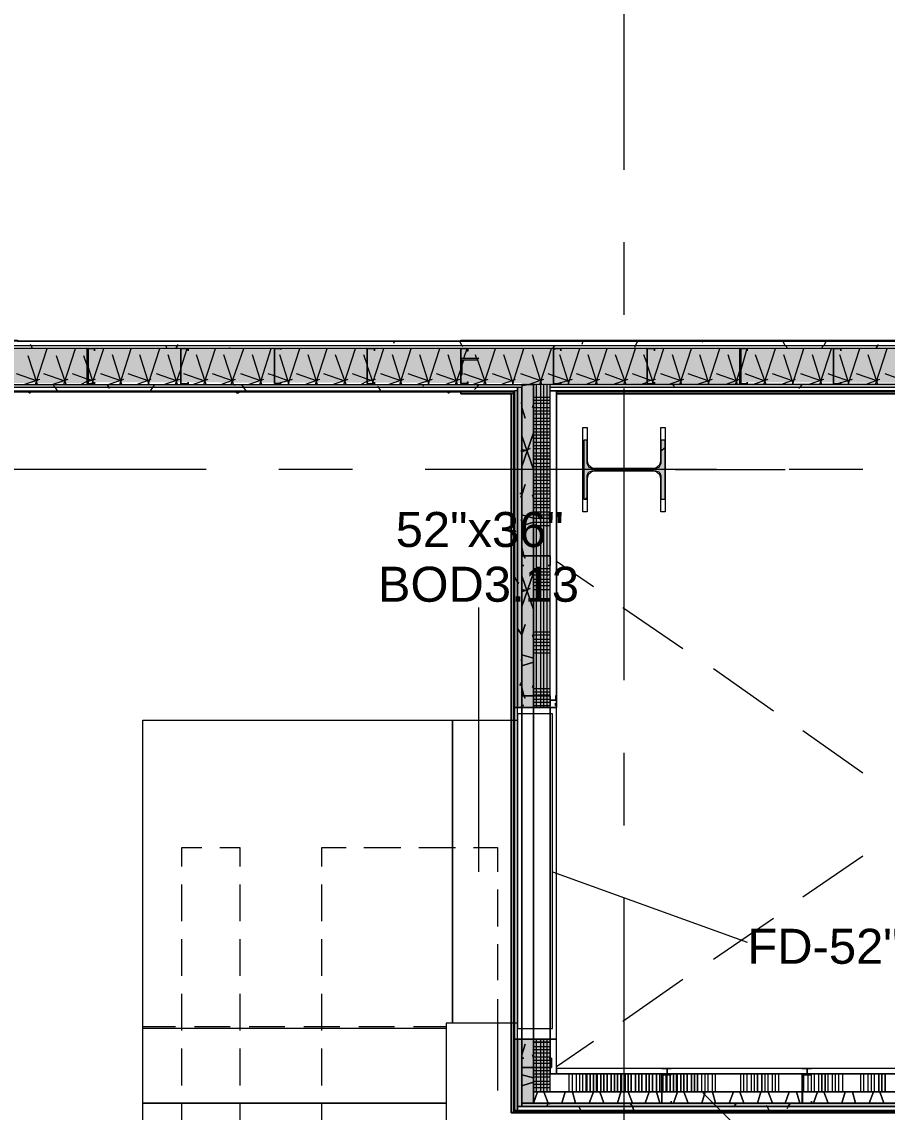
# Model space of a CAD drawing. Header units: metres. Extents: x 98 to 337, y -7 to 53.
# Drawn here: x 123.706 to 127.472, y 32.248 to 36.995 of the extents above; entities that cross this region are included whole.
import ezdxf

# ---------------------------------------------------------------- set-up
doc = ezdxf.new("R2010")
doc.units = ezdxf.units.M
doc.layers.add('HVAC - Ductos', color=5, linetype='Continuous', lineweight=0)
doc.layers.add('PDF_Text', color=7, linetype='Continuous', lineweight=0)
doc.layers.add('PDF_Geometry', color=7, linetype='Continuous', lineweight=0, true_color=0xaaaaaa)
doc.layers.add('PDF_Solid Fills', color=7, linetype='Continuous', lineweight=0, true_color=0xffffff)
doc.styles.add('PDF Helvetica', font='')
doc.styles.get('PDF Helvetica').set_extended_font_data('Helvetica')

msp = doc.modelspace()

# ---------------------------------------------------------------- hatches: boundary and pattern name
at = {"layer": 'PDF_Solid Fills', "lineweight": 0, "transparency": 33554559}
for points in [[(128.8601, 35.4212), (129.4145, 35.4166), (129.4145, 35.5724), (119.7287, 35.5724), (119.7287, 35.4212), (122.4457, 35.4258), (122.4503, 35.4258), (123.9898, 35.4212), (123.9898, 35.4258), (123.9943, 35.4258), (126.8304, 35.4212), (126.8304, 35.4258), (126.835, 35.4258)], [(126.166, 35.073), (126.166, 35.1738), (126.1523, 35.1738), (126.1523, 34.9172), (126.166, 34.9172), (126.166, 35.0226), (126.1706, 35.0363), (126.1752, 35.0409), (126.4776, 35.0409), (126.4867, 35.0318), (126.4867, 34.9172), (126.5051, 34.9172), (126.5051, 35.1738), (126.4867, 35.1738), (126.4822, 35.0684), (126.4776, 35.0593), (126.4639, 35.0547), (126.189, 35.0501), (126.189, 35.0547), (126.1752, 35.0547), (126.1752, 35.0639), (126.1706, 35.0639), (126.1706, 35.073)]]:
    msp.add_hatch(color=256, dxfattribs=at).paths.add_polyline_path(points)
h = msp.add_hatch(color=256, dxfattribs=at)
h.paths.add_polyline_path([(126.8304, 35.4212), (126.835, 35.5678), (126.8304, 35.5678)])
h.paths.add_polyline_path([(126.8624, 35.4166), (126.8624, 35.4212), (126.835, 35.4212)])
h = msp.add_hatch(color=256, dxfattribs=at)
h.paths.add_polyline_path([(123.3025, 35.4029), (123.3025, 35.4166), (119.8799, 35.4166), (119.8799, 35.4029)])
h.paths.add_polyline_path([(126.0057, 35.4166), (126.0057, 35.4029), (129.4144, 35.4029), (129.4144, 35.4166)])
h.paths.add_polyline_path([(123.4308, 35.4166), (123.4308, 35.4029), (125.882, 35.4029), (125.882, 35.4166)])
h = msp.add_hatch(color=256, dxfattribs=at)
h.paths.add_polyline_path([(125.9323, 34.0101), (125.9323, 35.4166), (125.882, 35.4166), (125.882, 34.0101)])
h.paths.add_polyline_path([(125.9323, 32.5668), (125.882, 32.5668), (125.882, 32.2873), (125.9323, 32.2873)])
h = msp.add_hatch(color=256, dxfattribs=at)
h.paths.add_polyline_path([(125.9323, 34.0101), (125.9323, 35.4166), (125.882, 35.4166), (125.882, 34.0101)])
h.paths.add_polyline_path([(125.9323, 32.5668), (125.882, 32.5668), (125.882, 32.2873), (125.9323, 32.2873)])
h = msp.add_hatch(color=256, dxfattribs=at)
h.paths.add_polyline_path([(125.9323, 34.0101), (126.0056, 34.0101), (126.0056, 35.4166), (125.9323, 35.4166)])
h.paths.add_polyline_path([(125.9323, 32.3377), (126.0056, 32.3377), (126.0056, 32.5668), (125.9323, 32.5668)])
h = msp.add_hatch(color=256, dxfattribs=at)
h.paths.add_polyline_path([(125.9323, 34.0101), (126.0056, 34.0101), (126.0056, 35.4166), (125.9323, 35.4166)])
h.paths.add_polyline_path([(125.9323, 32.3377), (126.0056, 32.3377), (126.0056, 32.5668), (125.9323, 32.5668)])
h = msp.add_hatch(color=256, dxfattribs=at)
h.paths.add_polyline_path([(125.8499, 34.0101), (125.8636, 34.0101), (125.8636, 35.3892), (125.8499, 35.3892)])
h.paths.add_polyline_path([(125.8499, 32.2553), (125.8636, 32.2553), (125.8636, 32.5668), (125.8499, 32.5668)])
h = msp.add_hatch(color=256, dxfattribs=at)
h.paths.add_polyline_path([(125.8499, 34.0101), (125.8636, 34.0101), (125.8636, 35.3846), (125.8499, 35.3846)])
h.paths.add_polyline_path([(125.8499, 32.2553), (125.8636, 32.2553), (125.8636, 32.5668), (125.8499, 32.5668)])
h = msp.add_hatch(color=256, dxfattribs=at)
h.paths.add_polyline_path([(125.882, 35.3892), (125.882, 35.4029), (125.8637, 35.4029), (125.8637, 35.3892)])
h.paths.add_polyline_path([(125.882, 32.5668), (125.8637, 32.5668), (125.8637, 32.2736), (125.882, 32.2736)])
h.paths.add_polyline_path([(125.882, 35.3846), (125.8637, 35.3846), (125.8637, 34.0101), (125.882, 34.0101)])
h = msp.add_hatch(color=256, dxfattribs=at)
h.paths.add_polyline_path([(125.882, 34.0101), (125.882, 35.4029), (125.8637, 35.4029), (125.8637, 34.0101)])
h.paths.add_polyline_path([(125.882, 32.5668), (125.8637, 32.5668), (125.8637, 32.2736), (125.882, 32.2736)])
h = msp.add_hatch(color=256, dxfattribs=at)
h.paths.add_polyline_path([(129.2266, 32.2736), (129.2266, 32.2873), (125.882, 32.2873), (125.882, 32.2736)])
h.paths.add_polyline_path([(129.3778, 32.2873), (129.3778, 32.2736), (129.3869, 32.2736), (129.3869, 32.2873)])

# ---------------------------------------------------------------- linework, layer by layer
at = {"layer": 'HVAC - Ductos', "lineweight": 0}
for points in [[(125.5521, 32.6356), (125.5521, 32.6126), (124.2325, 32.6126), (124.2325, 33.9551), (125.5796, 33.9551), (125.5796, 32.6356)], [(125.5796, 33.9551), (125.8637, 33.9551), (125.8637, 32.6356), (125.5796, 32.6356)], [(125.8637, 33.9825), (125.8637, 32.6126), (126.0149, 32.6126), (126.0149, 33.9825)], [(125.5521, 32.2873), (125.5521, 32.1361), (124.2325, 32.1361), (124.2325, 32.2873)]]:
    msp.add_lwpolyline(points, close=True, dxfattribs=at)
msp.add_lwpolyline([(125.5521, 32.6126), (125.5521, 32.2873), (124.2325, 32.2873), (124.2325, 32.6126)], dxfattribs=at)
at = {"layer": 'PDF_Geometry', "lineweight": 0}
for points in [[(126.3264, 37.6204), (126.3264, 36.3513)], [(126.3264, 36.0352), (126.3264, 35.719)], [(117.7174, 25.401), (119.6967, 25.401), (129.4145, 25.401), (129.5244, 25.401), (129.5244, 25.5247), (129.4145, 25.5247), (129.4145, 25.6164), (129.4099, 25.6164), (129.4099, 32.2553), (129.4145, 32.2553), (129.4145, 35.3846), (129.4145, 35.6045), (119.6967, 35.6045), (117.7174, 35.6045)], [(125.6162, 35.6045), (129.4145, 35.6045), (119.6967, 35.6045), (119.6875, 35.6091), (119.6875, 35.6045), (119.6875, 35.6091), (123.6873, 35.6091), (123.6873, 35.6045), (125.6162, 35.6045), (125.6162, 35.6091), (129.419, 35.6091), (129.419, 35.5999)], [(125.3276, 35.6045), (125.323, 35.5953)], [(125.6254, 35.5816), (125.6208, 35.5861), (125.6116, 35.6045)], [(126.1477, 35.6045), (126.1431, 35.5907)], [(126.386, 35.6045), (126.3768, 35.5861), (126.3722, 35.577)], [(126.67, 35.5999), (126.6654, 35.6045)], [(127.0365, 35.577), (127.0274, 35.5861), (127.0182, 35.6045)], [(127.2061, 35.6045), (127.1969, 35.5861), (127.1877, 35.577)], [(129.5244, 25.4148), (129.5244, 25.5064), (129.5244, 25.401), (129.4145, 25.401), (129.4145, 25.4148), (119.7105, 25.4148), (119.7105, 25.4331), (120.0586, 25.4331), (119.7287, 25.4331), (119.7287, 25.5843), (119.8799, 25.5843), (129.3778, 25.5843), (129.4145, 25.5843), (129.4145, 25.4331), (129.4145, 25.4148), (119.7105, 25.4148), (119.7105, 25.4331), (119.7105, 25.6164), (119.7105, 35.3846), (119.7105, 35.5724), (119.7105, 35.5861), (129.4145, 35.5861)], [(129.4145, 35.5724), (119.7287, 35.5724), (119.7287, 35.4166), (119.7287, 35.3846), (119.7287, 25.6164), (119.7287, 25.5843), (119.7287, 25.4331), (120.0586, 25.4331)], [(123.7515, 35.5724), (123.7469, 35.5861), (123.7423, 35.5907)], [(123.7652, 35.4166), (123.8156, 35.5724)], [(123.8889, 35.4166), (123.9394, 35.5724)], [(124.0126, 35.4212), (124.063, 35.5724)], [(124.1318, 35.4166), (124.1822, 35.5724)], [(124.2555, 35.4166), (124.3059, 35.5724)], [(124.3379, 35.5724), (124.3333, 35.5816)], [(124.3838, 35.5907), (124.3838, 35.5861), (124.3746, 35.5724)], [(124.3975, 35.4854), (124.4249, 35.5724)], [(124.4158, 35.5724), (124.4204, 35.5724)], [(124.4983, 35.4166), (124.5487, 35.5724)], [(124.6128, 35.577), (124.6082, 35.5724)], [(124.6174, 35.4166), (124.6724, 35.5724)], [(124.7411, 35.4166), (124.7915, 35.5724)], [(124.8649, 35.4166), (124.9152, 35.5724)], [(124.9839, 35.4166), (125.0344, 35.5724)], [(125.1076, 35.4166), (125.158, 35.5724)], [(125.2314, 35.4212), (125.2818, 35.5724)], [(125.3505, 35.4166), (125.4009, 35.5724)], [(125.4742, 35.4166), (125.5245, 35.5724)], [(125.63, 35.5312), (125.6437, 35.5724)], [(125.717, 35.4166), (125.7674, 35.5724)], [(125.8407, 35.4166), (125.8911, 35.5724)], [(125.9599, 35.4166), (126.0103, 35.5724)], [(126.024, 35.5861), (126.0149, 35.5724)], [(126.0835, 35.4166), (126.134, 35.5724)], [(126.2027, 35.4166), (126.2531, 35.5724)], [(126.3264, 35.4166), (126.3768, 35.5724)], [(126.4501, 35.4212), (126.5005, 35.5724)], [(126.5692, 35.4166), (126.6196, 35.5724)], [(126.6929, 35.4166), (126.7433, 35.5724)], [(126.835, 35.4762), (126.8624, 35.5724)], [(126.9358, 35.4166), (126.9861, 35.5724)], [(127.0595, 35.4166), (127.1099, 35.5724)], [(127.1785, 35.4166), (127.229, 35.5724)], [(127.3023, 35.4166), (127.3527, 35.5724)], [(127.4306, 35.5907), (127.4306, 35.5861), (127.4214, 35.5724)], [(127.4214, 35.4166), (127.4718, 35.5724)], [(123.7744, 35.4166), (123.7331, 35.5403)], [(123.8981, 35.4166), (123.8569, 35.5403)], [(123.9898, 35.4991), (123.976, 35.5403)], [(124.1409, 35.4166), (124.0997, 35.5449)], [(124.2601, 35.4166), (124.2188, 35.5449)], [(124.3838, 35.4166), (124.3425, 35.5449)], [(124.5074, 35.4166), (124.4662, 35.5449)], [(124.6266, 35.4166), (124.5854, 35.5449)], [(124.7503, 35.4166), (124.709, 35.5449)], [(124.8694, 35.4166), (124.8282, 35.5449)], [(124.9931, 35.4166), (124.9519, 35.5449)], [(125.1168, 35.4166), (125.071, 35.5449)], [(125.2085, 35.5036), (125.1947, 35.5449)], [(125.3597, 35.4166), (125.3184, 35.5449)], [(125.4788, 35.4166), (125.4375, 35.5449)], [(125.6025, 35.4166), (125.5612, 35.5449)], [(125.6208, 35.4991), (125.63, 35.522)], [(125.685, 35.5312), (125.6804, 35.5449)], [(125.7262, 35.4166), (125.6896, 35.5266)], [(125.8453, 35.4166), (125.804, 35.5449)], [(125.969, 35.4166), (125.9278, 35.5449)], [(126.0881, 35.4166), (126.0469, 35.5449)], [(126.2118, 35.4166), (126.1706, 35.5449)], [(126.3356, 35.4166), (126.2898, 35.5449)], [(126.4272, 35.5082), (126.4135, 35.5449)], [(126.5784, 35.4166), (126.5371, 35.5449)], [(126.6975, 35.4166), (126.6563, 35.5449)], [(126.8212, 35.4166), (126.78, 35.5449)], [(126.9449, 35.4166), (126.8991, 35.5449)], [(127.0641, 35.4166), (127.0228, 35.5449)], [(127.1877, 35.4166), (127.1465, 35.5449)], [(127.3069, 35.4166), (127.2656, 35.5449)], [(127.4306, 35.4166), (127.3894, 35.5449)], [(123.7744, 35.4304), (123.6827, 35.4624)], [(123.8935, 35.4304), (123.8019, 35.4624)], [(123.9898, 35.4396), (123.9256, 35.4624)], [(124.0172, 35.4212), (123.9943, 35.4945)], [(124.1409, 35.4304), (124.0493, 35.4624)], [(124.2601, 35.4304), (124.1684, 35.4624)], [(124.3838, 35.4304), (124.2921, 35.4624)], [(124.3746, 35.4166), (124.3975, 35.4808)], [(124.5029, 35.4304), (124.4112, 35.4624)], [(124.6266, 35.4304), (124.535, 35.4624)], [(124.7503, 35.4304), (124.6587, 35.4624)], [(124.8694, 35.4304), (124.8053, 35.4533), (124.7778, 35.4624)], [(124.9931, 35.4304), (124.9015, 35.4624)], [(125.1122, 35.4304), (125.0206, 35.4624)], [(125.236, 35.4304), (125.2085, 35.4396), (125.1443, 35.4624)], [(125.236, 35.4212), (125.2085, 35.4991)], [(125.2085, 35.4762), (125.2085, 35.4808)], [(125.3597, 35.4304), (125.268, 35.4624)], [(125.4788, 35.4304), (125.3871, 35.4624)], [(125.6025, 35.4304), (125.5109, 35.4624)], [(125.5933, 35.4166), (125.6162, 35.4808)], [(125.7216, 35.4304), (125.63, 35.4624)], [(125.8453, 35.4304), (125.7537, 35.4624)], [(125.969, 35.4304), (125.8774, 35.4624)], [(126.0881, 35.4304), (126.0194, 35.4533), (125.9965, 35.4624)], [(126.2118, 35.4304), (126.1202, 35.4624)], [(126.331, 35.4304), (126.2439, 35.4624)], [(126.4547, 35.4304), (126.4272, 35.4396), (126.363, 35.4624)], [(126.4547, 35.4212), (126.4272, 35.5036)], [(126.5784, 35.4304), (126.4867, 35.4624)], [(126.6975, 35.4304), (126.6059, 35.4624)], [(126.8212, 35.4304), (126.7296, 35.4624)], [(126.812, 35.4166), (126.8304, 35.4762)], [(126.8304, 35.4716), (126.835, 35.4716)], [(126.9403, 35.4304), (126.8533, 35.4624)], [(127.0641, 35.4304), (126.9724, 35.4624)], [(127.1877, 35.4304), (127.0961, 35.4624)], [(127.3069, 35.4304), (127.2382, 35.4533), (127.2152, 35.4624)], [(127.2382, 35.4945), (127.2382, 35.4991)], [(127.4306, 35.4304), (127.339, 35.4624)], [(127.5497, 35.4304), (127.4626, 35.4624)], [(123.0871, 32.2873), (122.716, 32.2873), (122.716, 32.2736), (123.4308, 32.2736), (123.4308, 32.2873), (123.1283, 32.2873), (123.2796, 32.2873), (123.3804, 32.2873), (123.4308, 32.2873), (123.4308, 35.3846), (123.4308, 35.4029), (123.4308, 35.4166), (125.882, 35.4166), (125.9323, 35.4166), (125.882, 35.4166), (125.882, 35.4029), (125.882, 35.3846), (125.882, 34.0101), (125.882, 32.5668), (125.9323, 32.5668)], [(123.7149, 35.4166), (123.7835, 35.4396)], [(123.8385, 35.4166), (123.9072, 35.4396)], [(123.8614, 35.3892), (123.8523, 35.4029), (123.8431, 35.412)], [(123.9622, 35.4166), (123.9898, 35.4304)], [(124.0172, 35.4304), (123.9943, 35.4396)], [(123.9943, 35.4304), (124.0264, 35.4396)], [(124.086, 35.3983), (124.086, 35.4029), (124.0768, 35.4166)], [(124.0814, 35.4166), (124.15, 35.4396)], [(124.2051, 35.4166), (124.2692, 35.4396)], [(124.2829, 35.4166), (124.2738, 35.4029), (124.2647, 35.3892)], [(124.3242, 35.4166), (124.3929, 35.4396)], [(124.4479, 35.4166), (124.5166, 35.4396)], [(124.5716, 35.4166), (124.6358, 35.4396)], [(124.6358, 35.4166), (124.6312, 35.412)], [(124.6816, 35.3892), (124.6724, 35.4029), (124.6632, 35.4166)], [(124.6907, 35.4166), (124.7595, 35.4396)], [(124.8145, 35.4166), (124.819, 35.4212), (124.8831, 35.4396)], [(124.9381, 35.4166), (125.0023, 35.4396)], [(125.0573, 35.4166), (125.126, 35.4396)], [(125.181, 35.4166), (125.2085, 35.4304), (125.2451, 35.4396)], [(125.3001, 35.4166), (125.3688, 35.4396)], [(125.4238, 35.4166), (125.4925, 35.4396)], [(125.4559, 35.4166), (125.4513, 35.4074)], [(125.5475, 35.4166), (125.6116, 35.4396)], [(125.6666, 35.4166), (125.7354, 35.4396)], [(125.6941, 35.4166), (125.685, 35.4029), (125.6758, 35.3937)], [(125.7903, 35.4166), (125.8545, 35.4396)], [(125.9095, 35.4166), (125.9782, 35.4396)], [(129.3869, 35.3892), (126.0332, 35.3892), (126.0057, 35.3892), (126.0057, 35.4029), (126.0057, 35.4166), (125.9323, 35.4166), (125.9323, 35.3846), (125.9323, 34.6698), (125.9323, 34.0605), (125.9323, 34.0101), (125.9323, 32.5668), (125.9323, 32.4431), (125.9323, 32.3377), (126.0057, 32.3377), (126.0332, 32.3377), (126.4913, 32.3377), (127.1007, 32.3377), (126.4913, 32.3377), (126.0057, 32.3377), (126.0057, 32.4156), (129.2587, 32.4156)], [(129.4145, 35.4166), (129.3869, 35.4166), (126.0057, 35.4166), (125.9323, 35.4166)], [(125.9461, 34.0101), (125.9461, 35.4166)], [(125.9645, 34.0101), (125.9645, 34.0605), (125.9645, 34.6698), (125.9645, 35.4166)], [(125.9782, 34.0101), (125.9782, 34.0605), (125.9782, 34.6698), (125.9782, 35.4166)], [(125.9919, 34.0101), (125.9919, 34.0605), (125.9919, 34.6698), (125.9919, 35.4166)], [(126.0377, 35.4212), (126.1019, 35.4396)], [(126.1569, 35.4166), (126.221, 35.4396)], [(126.276, 35.4166), (126.3447, 35.4396)], [(126.3997, 35.4166), (126.4272, 35.4258)], [(126.4272, 35.4304), (126.4639, 35.4396)], [(126.5188, 35.4166), (126.5875, 35.4396)], [(126.5463, 35.4074), (126.5371, 35.4166)], [(126.6425, 35.4166), (126.7112, 35.4396)], [(126.7662, 35.4166), (126.8304, 35.4396)], [(126.8854, 35.4166), (126.9541, 35.4396)], [(127.0091, 35.4166), (127.0732, 35.4396)], [(127.1007, 35.4166), (127.0915, 35.4029), (127.0869, 35.3983)], [(127.1282, 35.4166), (127.1969, 35.4396)], [(127.2565, 35.4212), (127.3206, 35.4396)], [(127.3756, 35.4166), (127.4398, 35.4396)], [(129.2129, 25.6164), (129.2129, 32.2553), (129.2129, 32.2736), (126.0332, 32.2736), (125.882, 32.2736), (125.8637, 32.2736), (125.8637, 32.5668), (125.8637, 34.0101), (125.8637, 35.3846), (125.8637, 35.3892), (125.8637, 35.4029), (123.4445, 35.4029)], [(123.4628, 35.3892), (125.8499, 35.3892), (125.8499, 35.3846), (125.8499, 32.2553), (125.8453, 32.2553), (125.8453, 32.2507), (125.8407, 32.2461), (125.8361, 32.2461), (125.8407, 32.2461), (125.8453, 32.2507), (125.8453, 32.2553), (125.8499, 32.2553), (125.8499, 35.3846), (125.8499, 32.2553), (125.8499, 32.5668), (125.8499, 34.0101), (125.8499, 32.5668), (125.8637, 32.5668)], [(123.4628, 35.3846), (125.8499, 35.3846), (125.8499, 34.0101), (126.0332, 34.0101), (126.0332, 35.3846), (129.2266, 35.3846), (129.2266, 32.4385), (126.0332, 32.4385), (126.0332, 32.5668), (125.8499, 32.5668), (125.8499, 32.2553), (126.0332, 32.2553), (129.1945, 32.2553), (129.1945, 25.6164)], [(125.6162, 35.3846), (123.6873, 35.3846)], [(123.7331, 35.3846), (123.7377, 35.38), (123.7423, 35.38), (123.7423, 35.3846), (123.7469, 35.3846)], [(123.7331, 35.3846), (123.7377, 35.38), (123.7423, 35.38), (123.7423, 35.3846), (123.7469, 35.3846)], [(123.7331, 35.3846), (123.7377, 35.3846), (123.7377, 35.38), (123.7423, 35.38), (123.7423, 35.3846), (123.7469, 35.3846)], [(123.7331, 35.3846), (123.7377, 35.3846), (123.7377, 35.38), (123.7423, 35.38), (123.7423, 35.3846), (123.7469, 35.3846)], [(123.7331, 35.3846), (123.7377, 35.38), (123.7423, 35.38), (123.7423, 35.3846), (123.7469, 35.3846)], [(123.7331, 35.3846), (123.7377, 35.38), (123.7423, 35.38), (123.7423, 35.3846), (123.7469, 35.3846)], [(123.7331, 35.3846), (123.7377, 35.3846), (123.7377, 35.38), (123.7423, 35.38), (123.7423, 35.3846), (123.7469, 35.3846)], [(123.7331, 35.3846), (123.7377, 35.3846), (123.7377, 35.38), (123.7423, 35.38), (123.7423, 35.3846), (123.7469, 35.3846)], [(123.7331, 35.3846), (123.7377, 35.38), (123.7423, 35.38), (123.7423, 35.3846), (123.7469, 35.3846)], [(123.7331, 35.3846), (123.7377, 35.38), (123.7423, 35.38), (123.7423, 35.3846), (123.7469, 35.3846)], [(123.7331, 35.3846), (123.7377, 35.3846), (123.7423, 35.3846)], [(123.7331, 35.3846), (123.7377, 35.3846), (123.7377, 35.38), (123.7423, 35.38), (123.7423, 35.3846), (123.7469, 35.3846)], [(123.7331, 35.3846), (123.7377, 35.3846), (123.7377, 35.38), (123.7423, 35.38), (123.7423, 35.3846), (123.7469, 35.3846)], [(123.7331, 35.3846), (123.7377, 35.38), (123.7423, 35.38), (123.7423, 35.3846), (123.7469, 35.3846)], [(123.7331, 35.3846), (123.7377, 35.38), (123.7423, 35.38), (123.7423, 35.3846), (123.7469, 35.3846)], [(123.7423, 35.3846), (123.7377, 35.3846)], [(123.7423, 35.3846), (123.7377, 35.3846)], [(123.7423, 35.3846), (123.7377, 35.3846), (123.7423, 35.3846)], [(123.7423, 35.3846), (123.7377, 35.3846)], [(123.7423, 35.3846), (123.7377, 35.3846)], [(123.7423, 35.3846), (123.7377, 35.3846)], [(123.7423, 35.3846), (123.7377, 35.3846), (123.7423, 35.3846)], [(123.7423, 35.3846), (123.7377, 35.3846)], [(123.7423, 35.3846), (123.7377, 35.3846)], [(123.7423, 35.3846), (123.7377, 35.3846)], [(123.7423, 35.3846), (123.7377, 35.3846)], [(123.7423, 35.3846), (123.7377, 35.3846)], [(123.7423, 35.3846), (123.7377, 35.3846)], [(123.7423, 35.3846), (123.7377, 35.3846)], [(123.7423, 35.3846), (123.7377, 35.3846)], [(125.52, 35.3846), (125.5612, 35.3846), (124.6495, 35.3846), (123.7423, 35.3846)], [(124.6403, 35.3846), (124.6403, 35.38), (124.6495, 35.38), (124.6403, 35.38), (124.6403, 35.3846), (124.6495, 35.3846), (124.6495, 35.38)], [(125.268, 35.3892), (125.2588, 35.4029), (125.2542, 35.4074)], [(125.5612, 35.3846), (125.5567, 35.3846)], [(125.5567, 35.3846), (125.5612, 35.38), (125.5658, 35.38), (125.5658, 35.3846), (125.5704, 35.3846)], [(125.5612, 35.3846), (125.5567, 35.3846)], [(125.5567, 35.3846), (125.5612, 35.38), (125.5658, 35.38), (125.5658, 35.3846), (125.5704, 35.3846)], [(125.5567, 35.3846), (125.5612, 35.38), (125.5658, 35.38), (125.5658, 35.3846), (125.5704, 35.3846)], [(125.5612, 35.3846), (125.5567, 35.3846)], [(125.5567, 35.3846), (125.5612, 35.38), (125.5658, 35.38), (125.5658, 35.3846), (125.5704, 35.3846)], [(125.5612, 35.3846), (125.5567, 35.3846)], [(125.5567, 35.3846), (125.5612, 35.3846), (125.5658, 35.3846)], [(125.5567, 35.3846), (125.5612, 35.38), (125.5658, 35.38), (125.5658, 35.3846), (125.5704, 35.3846)], [(125.5612, 35.3846), (125.5567, 35.3846)], [(125.5567, 35.3846), (125.5612, 35.38), (125.5658, 35.38), (125.5658, 35.3846), (125.5704, 35.3846)], [(125.5612, 35.3846), (125.5567, 35.3846)], [(125.5567, 35.3846), (125.5612, 35.38), (125.5658, 35.38), (125.5658, 35.3846), (125.5704, 35.3846)], [(125.5612, 35.3846), (125.5567, 35.3846)], [(125.5567, 35.3846), (125.5612, 35.38), (125.5658, 35.38), (125.5658, 35.3846), (125.5704, 35.3846)], [(125.5612, 35.3846), (125.5567, 35.3846)], [(125.5567, 35.3846), (125.5612, 35.3846), (125.5658, 35.3846)], [(125.5567, 35.3846), (125.5612, 35.38), (125.5658, 35.38), (125.5658, 35.3846), (125.5704, 35.3846)], [(125.5612, 35.3846), (125.5567, 35.3846)], [(125.5567, 35.3846), (125.5612, 35.38), (125.5658, 35.38), (125.5658, 35.3846), (125.5704, 35.3846)], [(125.5612, 35.3846), (125.5567, 35.3846)], [(125.5567, 35.3846), (125.5612, 35.38), (125.5658, 35.38), (125.5658, 35.3846), (125.5704, 35.3846)], [(125.5612, 35.3846), (125.5567, 35.3846)], [(125.5567, 35.3846), (125.5612, 35.38), (125.5658, 35.38), (125.5658, 35.3846), (125.5704, 35.3846)], [(125.5612, 35.3846), (125.5567, 35.3846)], [(125.5658, 35.3846), (125.5612, 35.3846)], [(125.5658, 35.3846), (125.5612, 35.3846)], [(125.5658, 35.3846), (125.5612, 35.3846)], [(125.5658, 35.3846), (125.5612, 35.3846)], [(125.5658, 35.3846), (125.5612, 35.3846)], [(125.5658, 35.3846), (125.5612, 35.3846)], [(125.5658, 35.3846), (125.5612, 35.3846)], [(125.5658, 35.3846), (125.5612, 35.3846)], [(125.5658, 35.3846), (125.5612, 35.3846)], [(125.5658, 35.3846), (125.5612, 35.3846)], [(125.5658, 35.3846), (125.5612, 35.3846)], [(125.5658, 35.3846), (125.5612, 35.3846)], [(125.8407, 35.3754), (125.6162, 35.3754), (125.6162, 35.38), (125.6162, 35.3846), (125.8453, 35.3846), (125.8453, 32.2553), (125.8453, 35.3846), (125.8453, 32.2507), (129.1945, 32.2507), (125.8453, 32.2507), (125.8453, 35.3846)], [(125.8499, 35.3846), (125.6162, 35.3846), (125.6162, 35.38), (125.6162, 35.3754), (125.8361, 35.3754)], [(126.0057, 34.0101), (126.0057, 32.5668), (126.0332, 32.5668), (126.0332, 34.0101), (126.0057, 34.0101), (126.0057, 35.3892), (126.0332, 35.3892), (126.0332, 34.0101), (125.8499, 34.0101), (125.8499, 35.3846), (125.8499, 32.2553), (125.8637, 32.2553), (126.0332, 32.2553), (129.1945, 32.2553), (125.8453, 32.2553), (129.1945, 32.2553), (129.222, 32.2553), (129.1945, 32.2553), (125.8499, 32.2553), (125.8637, 32.2553), (126.0332, 32.2553)], [(125.8499, 32.5668), (126.0332, 32.5668), (126.0332, 34.0101), (126.0057, 34.0101), (126.0057, 35.3846), (126.0057, 35.3892), (126.0332, 35.3892), (126.0332, 35.3846), (129.2266, 35.3846), (129.2449, 35.3846), (129.2587, 35.3846), (129.3091, 35.3846), (129.3869, 35.3846), (129.4099, 35.3846)], [(125.8499, 35.3846), (125.8499, 34.0101), (125.8499, 35.3846)], [(129.4145, 35.4029), (129.3869, 35.4029), (126.0057, 35.4029)], [(126.0332, 35.3846), (129.2266, 35.3846), (126.0332, 35.3846)], [(126.0332, 35.3846), (129.2266, 35.3846), (129.2266, 35.38)], [(126.3264, 35.3983), (126.3264, 34.1291)], [(126.9678, 35.3892), (126.9633, 35.3892)], [(125.9323, 35.3616), (126.0057, 35.3616)], [(125.9323, 35.3479), (126.0057, 35.3479)], [(125.9323, 35.3342), (126.0057, 35.3342)], [(125.9323, 35.3158), (126.0057, 35.3158)], [(125.9323, 35.3021), (126.0057, 35.3021)], [(125.9323, 35.2884), (126.0057, 35.2884)], [(125.9323, 35.27), (126.0057, 35.27)], [(125.9323, 35.2563), (126.0057, 35.2563)], [(125.9323, 35.2425), (126.0057, 35.2425)], [(125.9323, 35.2242), (126.0057, 35.2242)], [(125.9323, 35.2105), (126.0057, 35.2105)], [(125.9323, 35.1967), (126.0057, 35.1967)], [(125.9323, 35.183), (126.0057, 35.183)], [(125.9323, 35.1647), (126.0057, 35.1647)], [(125.9323, 35.1509), (126.0057, 35.1509)], [(125.9323, 35.1371), (126.0057, 35.1371)], [(126.4867, 35.128), (126.5051, 35.1417)], [(125.9323, 35.1188), (126.0057, 35.1188)], [(125.9323, 35.1051), (126.0057, 35.1051)], [(124.5074, 35.0455), (123.2383, 35.0455)], [(125.1443, 35.0455), (124.8236, 35.0455)], [(126.7296, 35.0455), (125.4605, 35.0455)], [(125.9323, 35.073), (126.0057, 35.073)], [(125.9323, 35.0593), (126.0057, 35.0593)], [(125.9323, 35.0455), (126.0057, 35.0455)], [(126.2806, 35.0409), (126.2898, 35.0501)], [(126.4043, 35.0409), (126.4135, 35.0501)], [(126.5509, 35.0455), (126.7892, 35.0455), (127.0274, 35.0455)], [(127.3664, 35.0455), (127.0457, 35.0455)], [(125.9323, 35.0272), (126.0057, 35.0272)], [(125.9323, 35.0135), (126.0057, 35.0135)], [(125.9323, 34.9997), (126.0057, 34.9997)], [(125.9323, 34.9859), (126.0057, 34.9859)], [(125.9323, 34.9676), (126.0057, 34.9676)], [(125.9323, 34.9538), (126.0057, 34.9538)], [(125.9323, 34.9401), (126.0057, 34.9401)], [(125.9323, 34.9218), (126.0057, 34.9218)], [(125.9323, 34.9081), (126.0057, 34.9081)], [(125.9323, 34.8943), (126.0057, 34.8943)], [(126.1569, 34.9172), (126.166, 34.9264)], [(125.9323, 34.8806), (126.0057, 34.8806)], [(125.9323, 34.8622), (126.0057, 34.8622)], [(125.9323, 34.8485), (126.0057, 34.8485)], [(125.9323, 34.8348), (126.0057, 34.8348)], [(125.9323, 34.8164), (126.0057, 34.8164)], [(125.9323, 34.8027), (126.0057, 34.8027)], [(125.9323, 34.6148), (126.0057, 34.6148)], [(126.0332, 34.6469), (126.1935, 34.5369)], [(125.9323, 34.6011), (126.0057, 34.6011)], [(125.9323, 34.5873), (126.0057, 34.5873)], [(125.9323, 34.569), (126.0057, 34.569)], [(125.9323, 34.5553), (126.0057, 34.5553)], [(125.9323, 34.5415), (126.0057, 34.5415)], [(125.9323, 34.5232), (126.0057, 34.5232)], [(125.6941, 33.2953), (125.6941, 34.4453)], [(126.3218, 34.4453), (126.583, 34.2666)], [(125.9323, 34.3399), (126.0057, 34.3399)], [(125.9323, 34.3262), (126.0057, 34.3262)], [(125.9323, 34.3078), (126.0057, 34.3078)], [(125.9323, 34.2941), (126.0057, 34.2941)], [(125.9323, 34.2804), (126.0057, 34.2804)], [(125.9323, 34.262), (126.0057, 34.262)], [(125.9323, 34.2483), (126.0057, 34.2483)], [(126.7158, 34.1796), (126.977, 33.9963)], [(125.9323, 34.0925), (126.0057, 34.0925)], [(125.9323, 34.0788), (126.0057, 34.0788)], [(125.9323, 34.065), (126.0057, 34.065)], [(125.9323, 34.0467), (126.0057, 34.0467)], [(119.8799, 32.3377), (119.8799, 32.4156), (119.8799, 32.3377), (119.8799, 32.2873), (119.8799, 25.6164), (119.8799, 25.5981), (119.8799, 25.5843), (129.2266, 25.5843), (129.2266, 25.5981), (129.2266, 25.6164), (129.2266, 32.2553), (129.2266, 32.2736), (129.2266, 32.2873), (126.0332, 32.2873), (125.9323, 32.2873), (125.882, 32.2873), (125.882, 32.5668), (125.882, 34.0101), (125.8637, 34.0101), (125.8499, 34.0101)], [(125.8499, 32.5668), (125.8499, 34.0101), (125.8499, 32.5668)], [(125.882, 32.5668), (125.8637, 32.5668), (125.8637, 34.0101)], [(125.8774, 34.0147), (125.882, 34.0147)], [(125.882, 34.0192), (125.8865, 34.0192)], [(129.2266, 32.4156), (126.0332, 32.4156), (126.0057, 32.4156), (126.0057, 32.4431), (126.0057, 32.5668), (126.0057, 34.0101), (125.9323, 34.0101), (125.882, 34.0101)], [(125.9323, 34.0329), (126.0057, 34.0329)], [(125.9323, 34.0192), (126.0057, 34.0192)], [(126.0057, 32.5668), (125.9323, 32.5668), (125.9323, 34.0101)], [(127.1053, 33.9093), (127.3664, 33.726)], [(126.3264, 33.813), (126.3264, 33.4969)], [(124.4021, 33.3182), (124.4021, 33.4007), (124.4892, 33.4007)], [(124.567, 33.4007), (124.6541, 33.4007), (124.6541, 33.3182)], [(125.0114, 33.3182), (125.0114, 33.4007), (125.1168, 33.4007)], [(125.1947, 33.4007), (125.3551, 33.4007)], [(125.4329, 33.4007), (125.5933, 33.4007)], [(125.6712, 33.4007), (125.7766, 33.4007), (125.7766, 33.2953)], [(127.1053, 33.1854), (127.3664, 33.3641)], [(126.0149, 33.2953), (126.8624, 32.9883)], [(124.4021, 33.08), (124.4021, 33.2403)], [(124.6541, 33.2403), (124.6541, 33.08)], [(125.0114, 33.08), (125.0114, 33.2403)], [(125.7766, 33.2174), (125.7766, 33.057)], [(126.3264, 33.1808), (126.3264, 31.907)], [(126.7158, 32.915), (126.977, 33.0937)], [(124.4021, 32.8417), (124.4021, 33.0021)], [(124.6541, 33.0021), (124.6541, 32.8417)], [(125.0114, 32.8417), (125.0114, 33.0021)], [(125.7766, 32.9792), (125.7766, 32.8234)], [(126.3218, 32.6447), (126.583, 32.828)], [(124.4021, 32.6034), (124.4021, 32.7638)], [(124.6541, 32.7638), (124.6541, 32.6034)], [(125.0114, 32.6034), (125.0114, 32.7638)], [(125.7766, 32.7409), (125.7766, 32.6356), (125.7766, 32.3423)], [(124.2325, 32.6218), (124.3746, 32.6218)], [(124.4571, 32.6218), (124.6128, 32.6218)], [(124.6953, 32.6218), (124.8511, 32.6218)], [(124.9336, 32.6218), (125.0894, 32.6218)], [(125.1718, 32.6218), (125.3276, 32.6218)], [(125.4101, 32.6218), (125.5521, 32.6218)], [(125.8499, 32.2553), (125.8499, 32.5668), (125.8499, 32.2553)], [(125.9323, 32.5668), (126.0057, 32.5668)], [(125.9461, 32.3377), (125.9461, 32.5668)], [(125.9645, 32.3377), (125.9645, 32.4431), (125.9645, 32.5668)], [(125.9782, 32.3377), (125.9782, 32.4431), (125.9782, 32.5668)], [(125.9919, 32.3377), (125.9919, 32.4431), (125.9919, 32.5668)], [(124.4021, 32.3652), (124.4021, 32.5256)], [(124.6541, 32.5256), (124.6541, 32.3652)], [(125.0114, 32.3652), (125.0114, 32.5256)], [(125.9323, 32.5348), (126.0057, 32.5348)], [(125.9323, 32.521), (126.0057, 32.521)], [(126.0332, 32.4477), (126.1935, 32.5576)], [(125.9323, 32.5072), (126.0057, 32.5072)], [(125.9323, 32.4889), (126.0057, 32.4889)], [(125.9323, 32.4751), (126.0057, 32.4751)], [(125.9323, 32.4614), (126.0057, 32.4614)], [(125.9323, 32.4431), (126.0057, 32.4431)], [(125.9323, 32.4294), (126.0057, 32.4294)], [(125.9323, 32.4156), (126.0057, 32.4156)], [(125.9323, 32.4019), (126.0057, 32.4019)], [(125.9323, 32.3835), (126.0057, 32.3835)], [(126.0881, 32.3377), (126.0881, 32.4156)], [(126.1019, 32.3377), (126.1019, 32.4156)], [(126.1202, 32.3377), (126.1202, 32.4156)], [(126.134, 32.3377), (126.134, 32.4156)], [(126.1477, 32.3377), (126.1477, 32.4156)], [(126.1614, 32.3377), (126.1614, 32.4156)], [(126.166, 32.3377), (126.166, 32.4156)], [(126.2072, 32.3377), (126.2072, 32.4156)], [(126.2118, 32.3377), (126.2118, 32.4156)], [(126.3126, 32.3377), (126.3126, 32.4156)], [(126.3172, 32.3377), (126.3172, 32.4156)], [(126.3584, 32.3377), (126.3584, 32.4156)], [(126.4363, 32.3377), (126.4363, 32.4156)], [(126.5097, 32.3377), (126.5097, 32.411)], [(126.5143, 32.3377), (126.5143, 32.411)], [(126.5555, 32.3377), (126.5555, 32.4156)], [(126.5601, 32.3377), (126.5601, 32.4156)], [(126.6654, 32.3377), (126.6654, 32.4156)], [(126.6792, 32.3377), (126.6792, 32.4156)], [(126.6929, 32.3377), (126.6929, 32.4156)], [(126.7112, 32.3377), (126.7112, 32.4156)], [(126.725, 32.3377), (126.725, 32.4156)], [(126.835, 32.3377), (126.835, 32.4156)], [(126.8487, 32.3377), (126.8487, 32.4156)], [(126.8624, 32.3377), (126.8624, 32.4156)], [(126.8808, 32.3377), (126.8808, 32.4156)], [(126.8945, 32.3377), (126.8945, 32.4156)], [(126.9403, 32.3377), (126.9403, 32.4156)], [(126.9541, 32.3377), (126.9541, 32.4156)], [(126.9724, 32.3377), (126.9724, 32.4156)], [(126.9861, 32.3377), (126.9861, 32.4156)], [(126.9999, 32.3377), (126.9999, 32.4156)], [(127.1099, 32.3377), (127.1099, 32.4156)], [(127.1282, 32.3377), (127.1282, 32.411)], [(127.1419, 32.3377), (127.1419, 32.4156)], [(127.1557, 32.3377), (127.1557, 32.4156)], [(127.174, 32.3377), (127.174, 32.4156)], [(127.2152, 32.3377), (127.2152, 32.4156)], [(127.2336, 32.3377), (127.2336, 32.4156)], [(127.2473, 32.3377), (127.2473, 32.4156)], [(127.261, 32.3377), (127.261, 32.4156)], [(127.2794, 32.3377), (127.2794, 32.4156)], [(127.3573, 32.3377), (127.3573, 32.4156)], [(127.371, 32.3377), (127.371, 32.4156)], [(127.3894, 32.3377), (127.3894, 32.4156)], [(127.4031, 32.3377), (127.4031, 32.4156)], [(127.4168, 32.3377), (127.4168, 32.4156)], [(125.9323, 32.3698), (126.0057, 32.3698)], [(125.9323, 32.3561), (126.0057, 32.3561)], [(125.9323, 32.3377), (126.0057, 32.3377)], [(127.1007, 32.3377), (126.4913, 32.3377), (125.9323, 32.3377), (125.9323, 32.2873), (129.2266, 32.2873), (129.3091, 32.2873), (129.3091, 32.2965), (129.3091, 32.3377), (128.9334, 32.3377), (128.324, 32.3377), (127.7147, 32.3377), (127.1053, 32.3377)], [(126.67, 32.3331), (126.7892, 32.214), (126.9082, 32.0949)], [(127.1007, 32.3423), (127.1053, 32.3469)], [(127.7147, 32.3377), (127.1053, 32.3377), (127.7147, 32.3377)], [(124.4021, 32.127), (124.4021, 32.2873)], [(124.6541, 32.2873), (124.6541, 32.127)], [(125.0114, 32.127), (125.0114, 32.2873)], [(125.8637, 32.2553), (125.8499, 32.2553), (129.1945, 32.2553), (129.1945, 25.6164), (129.1945, 32.2507)], [(125.8499, 32.2553), (129.4145, 32.2553), (125.8499, 32.2553)]]:
    msp.add_lwpolyline(points, dxfattribs=at)
for points in [[(123.9714, 35.6045), (123.976, 35.6045), (123.9806, 35.6045), (123.9898, 35.6045), (123.9989, 35.6045), (124.008, 35.6045), (124.0218, 35.6045), (124.031, 35.6045), (124.0401, 35.6045), (124.0447, 35.6045), (124.0493, 35.6045), (124.0447, 35.6045), (124.0401, 35.6045), (124.031, 35.6045), (124.0218, 35.6045), (124.008, 35.6045), (123.9989, 35.6045), (123.9898, 35.6045), (123.9806, 35.6045), (123.976, 35.6045)], [(123.9943, 35.4166), (123.9898, 35.4212), (123.9898, 35.5678), (123.9898, 35.5724), (123.9943, 35.5724), (124.0218, 35.5724), (124.0218, 35.5633), (124.0218, 35.5724), (123.9943, 35.5724), (123.9943, 35.5678), (123.9943, 35.4212), (124.0218, 35.4212), (124.0218, 35.4258), (124.0218, 35.4166)], [(124.3975, 35.4166), (124.3975, 35.4212), (124.3975, 35.5678), (124.3975, 35.5724), (124.4295, 35.5724), (124.4295, 35.5633), (124.4295, 35.5724), (124.3975, 35.5724), (124.3975, 35.5678), (124.3975, 35.4212), (124.4295, 35.4212), (124.4295, 35.4258), (124.4295, 35.4166)], [(124.8053, 35.4212), (124.8053, 35.5724), (124.8327, 35.5724), (124.8327, 35.5678), (124.8327, 35.5724), (124.8053, 35.5724), (124.8053, 35.4212), (124.8327, 35.4212)], [(125.213, 35.4166), (125.2085, 35.4212), (125.2085, 35.5678), (125.2085, 35.5724), (125.213, 35.5724), (125.2405, 35.5724), (125.2405, 35.5633), (125.2405, 35.5724), (125.213, 35.5724), (125.2085, 35.5678), (125.2085, 35.4212), (125.213, 35.4212), (125.2405, 35.4212), (125.2405, 35.4258), (125.2405, 35.4166)], [(125.6483, 35.5724), (125.6162, 35.5724), (125.6162, 35.5678), (125.6162, 35.4212), (125.6162, 35.4166), (125.6483, 35.4166), (125.6483, 35.4258), (125.6437, 35.4258), (125.6437, 35.4212), (125.6162, 35.4212), (125.6162, 35.5678), (125.6162, 35.5724), (125.6437, 35.5724), (125.6437, 35.5633), (125.6483, 35.5633)], [(126.024, 35.4166), (126.0194, 35.4212), (126.0194, 35.5678), (126.0194, 35.5724), (126.024, 35.5724), (126.0515, 35.5724), (126.0515, 35.5633), (126.0515, 35.5724), (126.024, 35.5724), (126.024, 35.5678), (126.0194, 35.5678), (126.0194, 35.4212), (126.024, 35.4212), (126.0515, 35.4212), (126.0515, 35.4258), (126.0515, 35.4166)], [(126.4272, 35.4166), (126.4272, 35.4212), (126.4272, 35.5678), (126.4272, 35.5724), (126.4593, 35.5724), (126.4593, 35.5633), (126.4593, 35.5724), (126.4272, 35.5724), (126.4272, 35.5678), (126.4272, 35.4212), (126.4593, 35.4212), (126.4593, 35.4258), (126.4593, 35.4166)], [(126.835, 35.4166), (126.835, 35.4212), (126.8304, 35.4212), (126.8304, 35.5678), (126.835, 35.5724), (126.8624, 35.5724), (126.8624, 35.5633), (126.8624, 35.5724), (126.835, 35.5724), (126.835, 35.5678), (126.835, 35.4212), (126.8624, 35.4212), (126.8624, 35.4258), (126.8624, 35.4166)], [(127.2382, 35.4166), (127.2382, 35.4212), (127.2382, 35.5678), (127.2382, 35.5724), (127.2702, 35.5724), (127.2702, 35.5633), (127.2702, 35.5724), (127.2382, 35.5724), (127.2382, 35.5678), (127.2382, 35.4212), (127.2702, 35.4212), (127.2702, 35.4258), (127.2702, 35.4166)], [(125.6941, 35.5312), (125.6896, 35.5266), (125.685, 35.522), (125.6208, 35.522), (125.6208, 35.4624), (125.6208, 35.4579), (125.6162, 35.4533), (125.6162, 35.5312)], [(124.8327, 35.4258), (124.8327, 35.4212)], [(125.9323, 35.4166), (125.882, 35.4166), (125.882, 34.0101), (125.9323, 34.0101), (125.9323, 34.0605), (125.9323, 34.6698)], [(125.9095, 35.4166), (125.8865, 35.412)], [(126.0057, 35.4166), (125.9323, 35.4166), (125.9323, 34.6698), (125.9323, 34.0605), (125.9323, 34.0101), (126.0057, 34.0101)], [(123.7469, 35.3846), (123.7423, 35.3846), (123.7423, 35.38), (123.7377, 35.38), (123.7377, 35.3846), (123.7331, 35.3846), (123.7377, 35.3846), (123.7377, 35.38), (123.7423, 35.38), (123.7423, 35.3846)], [(123.7377, 35.3846), (123.7423, 35.3846)], [(124.0493, 35.3846), (124.0447, 35.3846), (124.0401, 35.3846), (124.031, 35.3846), (124.0218, 35.3846), (124.008, 35.3846), (123.9989, 35.3846), (123.9898, 35.3846), (123.9806, 35.3846), (123.976, 35.3846), (123.9714, 35.3846), (123.976, 35.3846), (123.9806, 35.3846), (123.9898, 35.3846), (123.9989, 35.3846), (124.008, 35.3846), (124.0218, 35.3846), (124.031, 35.3846), (124.0401, 35.3846), (124.0447, 35.3846)], [(124.7136, 35.3846), (124.709, 35.3846), (124.7044, 35.3846), (124.6998, 35.3846), (124.6953, 35.3846), (124.6907, 35.3846), (124.6861, 35.3846), (124.6907, 35.3846), (124.6953, 35.3846), (124.6998, 35.3846), (124.7044, 35.3846), (124.709, 35.3846)], [(125.5612, 35.3846), (125.5567, 35.3846), (125.5612, 35.38), (125.5658, 35.38), (125.5658, 35.3846), (125.5704, 35.3846), (125.5658, 35.3846), (125.5658, 35.38), (125.5612, 35.38), (125.5567, 35.3846), (125.5612, 35.3846), (125.5658, 35.3846)], [(125.5658, 35.3846), (125.5612, 35.3846), (125.5567, 35.3846), (125.5612, 35.38), (125.5658, 35.38), (125.5658, 35.3846), (125.5704, 35.3846), (125.5658, 35.3846), (125.5658, 35.38), (125.5612, 35.38), (125.5567, 35.3846), (125.5612, 35.3846)], [(125.5612, 35.3846), (125.5658, 35.3846), (125.5612, 35.3846), (125.5567, 35.3846)], [(125.6162, 35.3846), (125.8499, 35.3846)], [(129.1762, 32.2553), (125.8499, 32.2553), (125.8453, 32.2553), (125.8453, 32.2507), (125.8407, 32.2461), (125.8361, 32.2461), (129.1854, 32.2461), (125.8361, 32.2461), (125.8361, 35.3754), (125.8361, 32.2461), (125.8361, 35.3754), (125.8361, 32.2461), (129.1854, 32.2461), (125.8361, 32.2461), (125.8407, 32.2461), (125.8453, 32.2507), (125.8453, 32.2553), (125.8499, 32.2553)], [(125.8637, 35.3892), (125.8499, 35.3892), (125.8499, 34.0101), (125.8637, 34.0101)], [(125.882, 35.4029), (125.8637, 35.4029), (125.8637, 34.0101), (125.882, 34.0101)], [(126.0332, 35.3754), (129.2266, 35.3754)], [(125.882, 35.3342), (125.8774, 35.3342)], [(125.882, 35.3158), (125.8957, 35.27)], [(125.9323, 35.3296), (125.9278, 35.3158)], [(126.4867, 34.8622), (126.4867, 35.0089), (126.4822, 35.0226), (126.4684, 35.0363), (126.4547, 35.0409), (126.1981, 35.0409), (126.1844, 35.0363), (126.1706, 35.0226), (126.166, 35.0089), (126.166, 34.8622), (126.1477, 34.8622), (126.1477, 35.2287), (126.166, 35.2287), (126.166, 35.0821), (126.1706, 35.0684), (126.1844, 35.0547), (126.1981, 35.0501), (126.4547, 35.0501), (126.4684, 35.0547), (126.4822, 35.0684), (126.4867, 35.0821), (126.4867, 35.2287), (126.5051, 35.2287), (126.5051, 34.8622)], [(125.9323, 35.2059), (125.882, 35.0593)], [(125.882, 35.1921), (125.9323, 35.0455)], [(126.4867, 34.9172), (126.5051, 34.9172), (126.5051, 35.1738), (126.4867, 35.1738), (126.4867, 35.073), (126.4822, 35.0639), (126.4776, 35.0547), (126.4639, 35.0501), (126.189, 35.0501), (126.1752, 35.0547), (126.1706, 35.0639), (126.166, 35.073), (126.166, 35.1738), (126.1523, 35.1738), (126.1523, 34.9172), (126.166, 34.9172), (126.166, 35.018), (126.1706, 35.0318), (126.1752, 35.0363), (126.189, 35.0409), (126.4639, 35.0409), (126.4776, 35.0363), (126.4822, 35.0318), (126.4867, 35.018)], [(125.882, 35.128), (125.8774, 35.128)], [(125.9186, 35.1371), (125.882, 35.1234)], [(125.882, 35.1325), (125.9049, 35.128)], [(126.0057, 35.0913), (125.9323, 35.0913)], [(125.8774, 34.9264), (125.882, 34.9356), (125.8728, 34.9447), (125.882, 34.9356)], [(125.8957, 34.9814), (125.882, 34.9356)], [(125.9278, 34.9356), (125.9323, 34.9218)], [(125.882, 34.8485), (125.9323, 34.8348)], [(125.882, 34.8256), (125.8774, 34.8256)], [(125.9323, 34.8164), (125.8865, 34.8027)], [(125.8499, 34.7844), (125.8545, 34.7752)], [(125.882, 34.7065), (125.8911, 34.6698), (125.8957, 34.6607), (125.8911, 34.6698)], [(125.9323, 34.7202), (125.9278, 34.7065)], [(126.0057, 34.6332), (126.0057, 34.6286), (125.9965, 34.6286), (126.0057, 34.6286), (126.0057, 34.6332), (126.0057, 34.6698), (125.882, 34.6698), (125.882, 34.6332), (125.882, 34.6286), (125.8911, 34.6286), (125.882, 34.6286), (125.882, 34.6332), (125.882, 34.6698), (126.0057, 34.6698)], [(125.8499, 34.5782), (125.8637, 34.5553), (125.8682, 34.5507), (125.8637, 34.5553)], [(125.9323, 34.5965), (125.882, 34.4499)], [(125.882, 34.5827), (125.9323, 34.4361)], [(125.9186, 34.5278), (125.882, 34.5141)], [(125.882, 34.5232), (125.9049, 34.5186)], [(125.8957, 34.372), (125.882, 34.3262)], [(125.8637, 34.3537), (125.882, 34.3262)], [(125.9278, 34.3262), (125.9323, 34.3124)], [(125.882, 34.2392), (125.9323, 34.2254)], [(125.882, 34.2162), (125.8774, 34.2162)], [(125.9323, 34.207), (125.8865, 34.1933)], [(125.8728, 34.1063), (125.882, 34.12)], [(125.882, 34.0971), (125.8911, 34.0605), (125.8957, 34.0513), (125.8911, 34.0605)], [(125.9323, 34.1109), (125.9278, 34.0971)], [(126.0057, 34.0192), (126.0057, 34.0421), (126.0286, 34.0421), (126.0332, 34.0421), (126.0332, 34.0605), (126.0332, 34.0192), (126.0286, 34.0192), (126.0286, 34.0283), (126.0286, 34.0192), (126.0332, 34.0192), (126.0332, 34.0605), (126.0286, 34.0605), (126.0286, 34.0421), (126.0057, 34.0421), (126.0057, 34.0605), (125.882, 34.0605), (125.882, 34.0238), (125.882, 34.0192), (125.8911, 34.0192), (125.882, 34.0192), (125.882, 34.0238), (125.882, 34.0605), (126.0057, 34.0605)], [(125.8499, 32.2553), (125.8637, 32.2553), (125.8637, 32.5668), (125.8499, 32.5668)], [(125.8637, 32.2736), (125.882, 32.2736), (125.882, 32.5668), (125.8637, 32.5668)], [(125.882, 32.2873), (125.9323, 32.2873), (125.9323, 32.4431), (125.9323, 32.5668), (125.882, 32.5668)], [(125.9323, 32.3377), (126.0057, 32.3377), (126.0057, 32.4431), (126.0057, 32.5668), (125.9323, 32.5668), (125.9323, 32.4431)], [(126.0332, 32.4156), (126.0332, 32.5668), (126.0057, 32.5668), (126.0057, 32.4431), (126.0057, 32.4156)], [(125.8957, 32.5439), (125.882, 32.4981)], [(126.0057, 32.553), (125.9323, 32.553)], [(125.882, 32.4843), (125.8865, 32.4843), (125.8911, 32.4843), (125.8865, 32.4843), (125.882, 32.4843), (125.882, 32.4431), (125.8865, 32.4431), (126.0103, 32.4431), (126.0103, 32.4843), (126.0011, 32.4843), (126.0103, 32.4843), (126.0103, 32.4431), (125.8865, 32.4431), (125.882, 32.4431)], [(125.9278, 32.4981), (125.9323, 32.4843)], [(126.0332, 32.4385), (126.0332, 32.4156), (129.2266, 32.4156), (129.2266, 32.4385)], [(126.5325, 32.4156), (126.5143, 32.4156), (126.5143, 32.434), (126.5143, 32.4385), (126.4959, 32.4385), (126.5325, 32.4385), (126.528, 32.4385), (126.5325, 32.4385), (126.4959, 32.4385), (126.4913, 32.4385), (126.4959, 32.4385), (126.5143, 32.4385), (126.5143, 32.434), (126.5143, 32.4156), (126.4959, 32.4156), (126.4913, 32.4156), (126.4913, 32.411), (126.4913, 32.2873), (126.4959, 32.2873), (126.5325, 32.2873), (126.5325, 32.2965), (126.5325, 32.2873), (126.4959, 32.2873), (126.4913, 32.2873), (126.4913, 32.411), (126.4959, 32.411), (126.5325, 32.411)], [(127.1419, 32.4156), (127.1236, 32.4156), (127.1236, 32.434), (127.1236, 32.4385), (127.1053, 32.4385), (127.1419, 32.4385), (127.1373, 32.4385), (127.1419, 32.4385), (127.1053, 32.4385), (127.1007, 32.4385), (127.1053, 32.4385), (127.1236, 32.4385), (127.1236, 32.434), (127.1236, 32.4156), (127.1053, 32.4156), (127.1007, 32.4156), (127.1007, 32.411), (127.1007, 32.2873), (127.1053, 32.2873), (127.1419, 32.2873), (127.1419, 32.2965), (127.1419, 32.2873), (127.1053, 32.2873), (127.1053, 32.411), (127.1419, 32.411)], [(125.882, 32.411), (125.9323, 32.3973)], [(125.9323, 32.3789), (125.8865, 32.3652)], [(126.1798, 32.4156), (126.1798, 32.3377)], [(126.1935, 32.4156), (126.1935, 32.3377)], [(126.2256, 32.4156), (126.2256, 32.3377)], [(126.2394, 32.4156), (126.2394, 32.3377)], [(126.2531, 32.4156), (126.2531, 32.3377)], [(126.2714, 32.4156), (126.2714, 32.3377)], [(126.2852, 32.4156), (126.2852, 32.3377)], [(126.2989, 32.4156), (126.2989, 32.3377)], [(126.331, 32.4156), (126.331, 32.3377)], [(126.3447, 32.4156), (126.3447, 32.3377)], [(126.3584, 32.4156), (126.3584, 32.3377)], [(126.3768, 32.4156), (126.3768, 32.3377)], [(126.3905, 32.4156), (126.3905, 32.3377)], [(126.4043, 32.4156), (126.4043, 32.3377)], [(126.4226, 32.4156), (126.4226, 32.3377)], [(126.4363, 32.4156), (126.4363, 32.3377)], [(126.4501, 32.4156), (126.4501, 32.3377)], [(126.4684, 32.4156), (126.4684, 32.3377)], [(126.4822, 32.4156), (126.4822, 32.3377)], [(126.4959, 32.4156), (126.4959, 32.3377)], [(126.528, 32.4156), (126.528, 32.3377)], [(126.5417, 32.4156), (126.5417, 32.3377)], [(126.5738, 32.4156), (126.5738, 32.3377)], [(126.5875, 32.4156), (126.5875, 32.3377)], [(126.6013, 32.4156), (126.6013, 32.3377)], [(126.6196, 32.4156), (126.6196, 32.3377)], [(126.6333, 32.4156), (126.6333, 32.3377)], [(126.6471, 32.4156), (126.6471, 32.3377)], [(126.9082, 32.4156), (126.9082, 32.3377)], [(126.9266, 32.4156), (126.9266, 32.3377)], [(127.1877, 32.4156), (127.1877, 32.3377)], [(127.2015, 32.4156), (127.2015, 32.3377)], [(127.4352, 32.4156), (127.4352, 32.3377)], [(127.4489, 32.4156), (127.4489, 32.3377)], [(127.4626, 32.4156), (127.4626, 32.3377)], [(125.9507, 32.3377), (125.9323, 32.2873)], [(125.9782, 32.3377), (125.9965, 32.2873)], [(126.0698, 32.3377), (126.0561, 32.2873)], [(126.1019, 32.3377), (126.1156, 32.2873)], [(126.1935, 32.3377), (126.1752, 32.2873)], [(126.221, 32.3377), (126.2394, 32.2873)], [(126.3126, 32.3377), (126.2989, 32.2873)], [(126.3447, 32.3377), (126.363, 32.2873)], [(126.4363, 32.3377), (126.418, 32.2873)], [(126.4684, 32.3377), (126.4822, 32.2873)], [(126.5601, 32.3377), (126.5417, 32.2873)], [(126.5875, 32.3377), (126.6059, 32.2873)], [(126.6792, 32.3377), (126.6654, 32.2873)], [(126.7112, 32.3377), (126.725, 32.2873)], [(126.8029, 32.3377), (126.7846, 32.2873)], [(126.8304, 32.3377), (126.8487, 32.2873)], [(126.922, 32.3377), (126.9082, 32.2873)], [(126.9541, 32.3377), (126.9724, 32.2873)], [(127.0457, 32.3377), (127.0274, 32.2873)], [(127.0778, 32.3377), (127.0915, 32.2873)], [(127.1694, 32.3377), (127.1511, 32.2873)], [(127.1969, 32.3377), (127.2152, 32.2873)], [(127.2886, 32.3377), (127.2748, 32.2873)], [(127.3206, 32.3377), (127.3344, 32.2873)], [(127.4122, 32.3377), (127.3939, 32.2873)], [(127.4398, 32.3377), (127.458, 32.2873)], [(129.3869, 32.2873), (129.3778, 32.2873), (129.2266, 32.2873), (125.882, 32.2873), (125.882, 32.2736), (129.2266, 32.2736), (129.3778, 32.2736), (129.3869, 32.2736)], [(125.9919, 32.2781), (125.9965, 32.2873)], [(126.0011, 32.2873), (126.0057, 32.2827)], [(126.363, 32.2736), (126.3676, 32.2599), (126.363, 32.2736), (126.3538, 32.2873)], [(126.8074, 32.2781), (126.8166, 32.2873)], [(126.9495, 32.2736), (126.9587, 32.2553), (126.9495, 32.2736), (126.9449, 32.2781)], [(127.0365, 32.2645), (127.0411, 32.2736), (127.0503, 32.2873), (127.0411, 32.2736)], [(125.8637, 32.2553), (129.3869, 32.2553), (129.3869, 32.2736), (129.3778, 32.2736), (129.2266, 32.2736), (125.8637, 32.2736)], [(126.1294, 32.2736), (126.1386, 32.2553), (126.1294, 32.2736), (126.1248, 32.2736)]]:
    msp.add_lwpolyline(points, close=True, dxfattribs=at)

# ---------------------------------------------------------------- texts
at = {"layer": 'PDF_Text', "lineweight": 0, "attachment_point": 4, "style": 'PDF Helvetica'}
for s, insert, char_height in [('52"x36"', (125.3331, 34.7839), 0.15242), ('BOD3.13', (125.2552, 34.5456), 0.15242), ('FD-52"x36"-52"x36"', (126.8635, 32.9695), 0.152415)]:
    msp.add_mtext(s, dxfattribs=dict(at, insert=insert, char_height=char_height))

doc.saveas('drawing.dxf')
